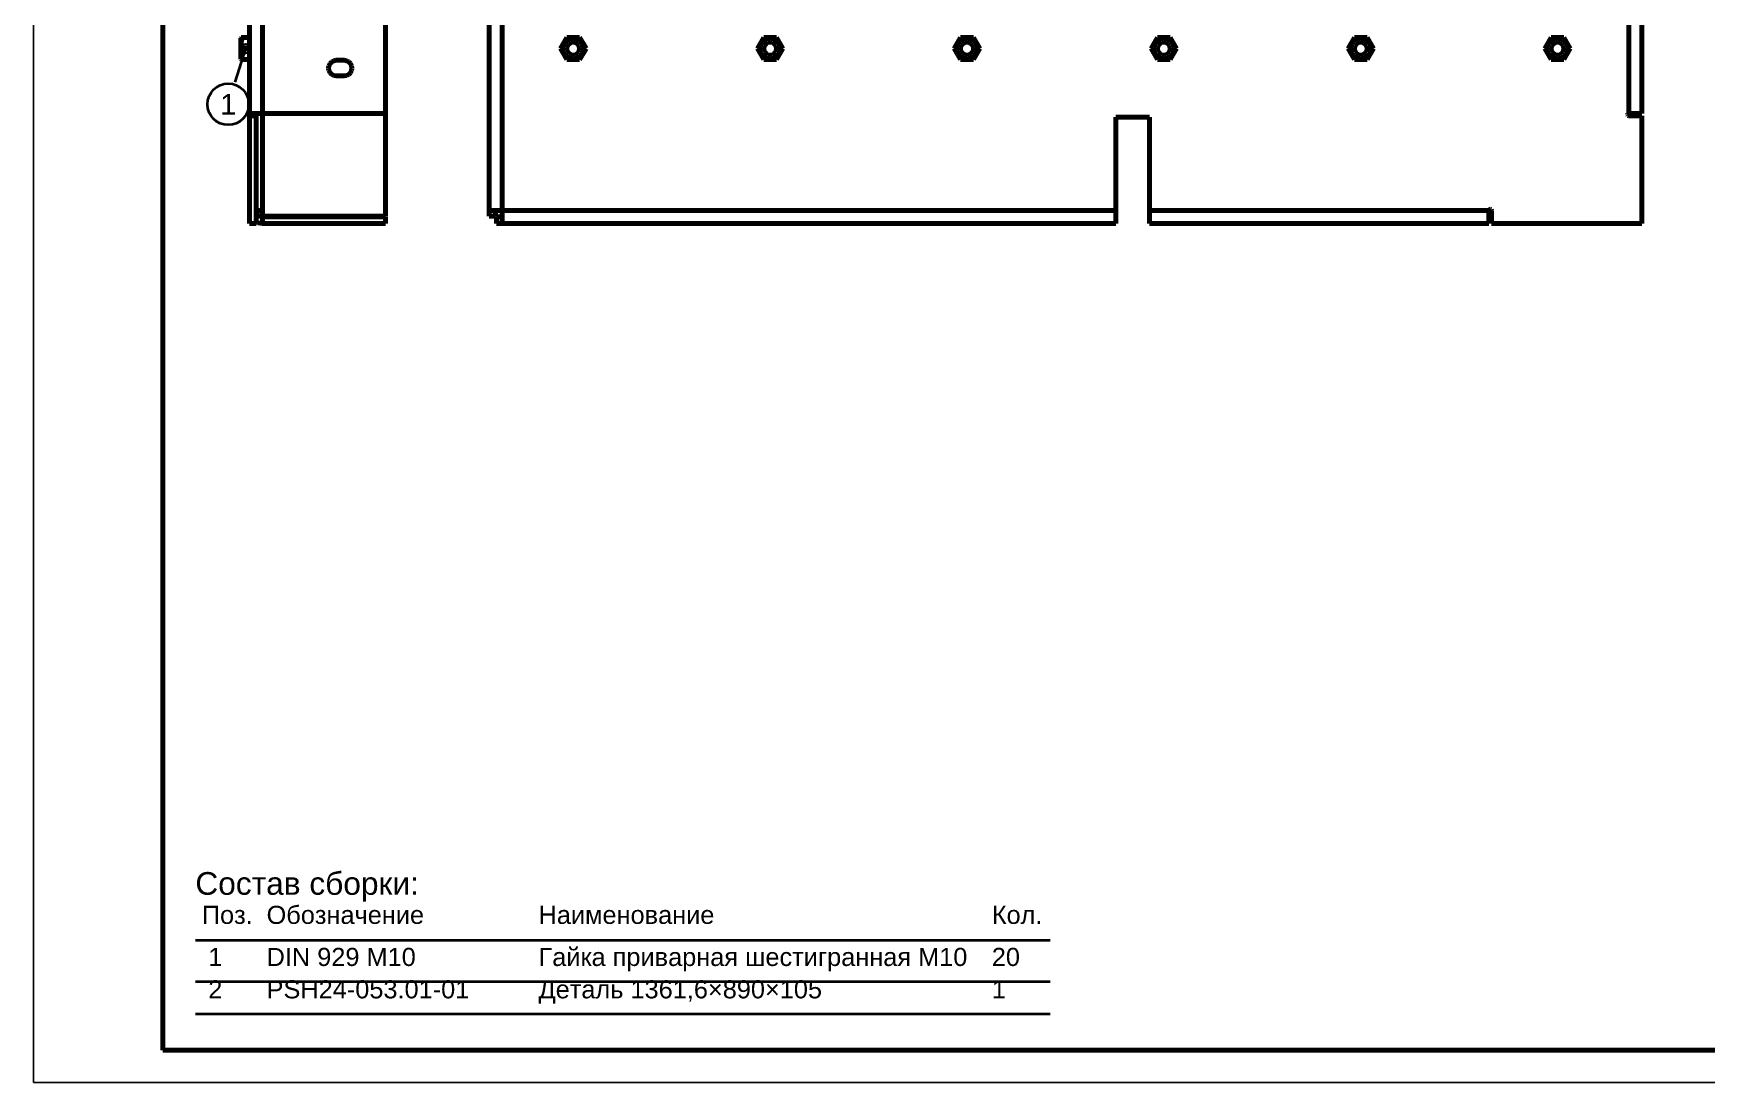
# Model space of a CAD drawing. Header units: millimetres. Extents: x 0 to 599, y 0 to 420.
# Drawn here: x 0 to 258.4, y 0 to 162 of the extents above; entities that cross this region are included whole.
import ezdxf
from ezdxf.enums import TextEntityAlignment as Align

# ---------------------------------------------------------------- set-up
doc = ezdxf.new("R2010")
doc.units = ezdxf.units.MM
doc.styles.add('GOST', font='Arial')

msp = doc.modelspace()

# ---------------------------------------------------------------- linework, layer by layer
at = {"color": 1, "lineweight": 70}
for p, q in [((54.37, 403.97), (54.37, 149.68)), ((33.37, 149.68), (33.37, 402.63)), ((35.37, 402.63), (35.37, 149.68)), ((246.37, 149.68), (246.37, 402.63)), ((248.37, 402.63), (248.37, 149.68)), ((70.37, 134.68), (70.37, 327.36)), ((72.37, 327.36), (72.37, 134.68)), ((32, 161.3), (32.08, 161.38)), ((32, 161.3), (32, 161.29)), ((32, 161.29), (32, 161.26)), ((32, 161.26), (32, 161.21)), ((32, 161.21), (32, 161.14)), ((32, 161.14), (32, 161.05)), ((32, 161.05), (32, 160.95)), ((32, 160.95), (32, 160.82)), ((32, 160.82), (32, 160.69)), ((32, 160.69), (32, 160.54)), ((32, 160.54), (32, 160.38)), ((32, 160.38), (32, 160.21)), ((32, 160.21), (32, 160.04)), ((32.14, 161.38), (32.08, 161.38)), ((32.08, 161.38), (32.14, 161.38)), ((32.14, 161.38), (32.08, 161.38)), ((32.08, 161.38), (32.14, 161.38)), ((32.14, 161.38), (32.08, 161.38)), ((32.08, 161.38), (32.14, 161.38)), ((32.14, 161.38), (32.08, 161.38)), ((32.08, 161.38), (32.14, 161.38)), ((32.14, 161.38), (32.08, 161.38)), ((32.08, 161.38), (32.14, 161.38)), ((32.14, 161.38), (32.08, 161.38)), ((32.08, 161.38), (32.14, 161.38)), ((32.08, 160.53), (32.14, 160.93)), ((32.14, 160.12), (32.08, 160.53)), ((32.22, 161.38), (32.14, 161.38)), ((32.14, 161.38), (32.22, 161.38)), ((32.14, 160.93), (32.34, 161.38)), ((32.22, 161.38), (32.14, 161.38)), ((32.14, 161.38), (32.22, 161.38)), ((32.22, 161.38), (32.14, 161.38)), ((32.14, 161.38), (32.22, 161.38)), ((32.22, 161.38), (32.14, 161.38)), ((32.14, 161.38), (32.22, 161.38)), ((32.22, 161.38), (32.14, 161.38)), ((32.14, 161.38), (32.22, 161.38)), ((32.22, 161.38), (32.14, 161.38)), ((32.14, 161.38), (32.22, 161.38)), ((32.34, 161.38), (32.22, 161.38)), ((32.22, 161.38), (32.34, 161.38)), ((32.34, 161.38), (32.22, 161.38)), ((32.22, 161.38), (32.34, 161.38)), ((32.34, 161.38), (32.22, 161.38)), ((32.22, 161.38), (32.34, 161.38)), ((32.34, 161.38), (32.22, 161.38)), ((32.22, 161.38), (32.34, 161.38)), ((32.34, 161.38), (32.22, 161.38)), ((32.22, 161.38), (32.34, 161.38)), ((32.34, 161.38), (32.22, 161.38)), ((32.22, 161.38), (32.34, 161.38)), ((32.34, 161.38), (33.37, 161.38)), ((82.39, 161.38), (81.41, 159.68)), ((81.76, 159.9), (81.88, 160.32)), ((81.88, 160.32), (82.11, 160.7)), ((82.11, 160.7), (82.43, 161)), ((84.35, 161.38), (82.39, 161.38)), ((82.43, 161), (82.83, 161.21)), ((82.5, 160.18), (82.73, 160.44)), ((82.73, 160.44), (83.03, 160.62)), ((82.83, 161.21), (83.26, 161.3)), ((83.03, 160.62), (83.37, 160.68)), ((83.26, 161.3), (83.7, 161.27)), ((83.37, 160.68), (83.71, 160.62)), ((83.7, 161.27), (84.12, 161.12)), ((83.71, 160.62), (84.01, 160.44)), ((84.01, 160.44), (84.24, 160.18)), ((84.12, 161.12), (84.48, 160.86)), ((85.33, 159.68), (84.35, 161.38)), ((84.48, 160.86), (84.76, 160.52)), ((84.76, 160.52), (84.93, 160.11)), ((112.79, 161.38), (111.81, 159.68)), ((112.16, 159.9), (112.28, 160.32)), ((112.28, 160.32), (112.51, 160.7)), ((112.51, 160.7), (112.83, 161)), ((114.75, 161.38), (112.79, 161.38)), ((112.83, 161), (113.23, 161.21)), ((112.9, 160.18), (113.13, 160.44)), ((113.13, 160.44), (113.43, 160.62)), ((113.23, 161.21), (113.66, 161.3)), ((113.43, 160.62), (113.77, 160.68)), ((113.66, 161.3), (114.1, 161.27)), ((113.77, 160.68), (114.11, 160.62)), ((114.1, 161.27), (114.52, 161.12)), ((114.11, 160.62), (114.41, 160.44)), ((114.41, 160.44), (114.64, 160.18)), ((114.52, 161.12), (114.88, 160.86)), ((115.73, 159.68), (114.75, 161.38)), ((114.88, 160.86), (115.16, 160.52)), ((115.16, 160.52), (115.33, 160.11)), ((143.19, 161.38), (142.21, 159.68)), ((142.56, 159.9), (142.68, 160.32)), ((142.68, 160.32), (142.91, 160.7)), ((142.91, 160.7), (143.23, 161)), ((145.15, 161.38), (143.19, 161.38)), ((143.23, 161), (143.63, 161.21)), ((143.3, 160.18), (143.53, 160.44)), ((143.53, 160.44), (143.83, 160.62)), ((143.63, 161.21), (144.06, 161.3)), ((143.83, 160.62), (144.17, 160.68)), ((144.06, 161.3), (144.5, 161.27)), ((144.17, 160.68), (144.51, 160.62)), ((144.5, 161.27), (144.92, 161.12)), ((144.51, 160.62), (144.81, 160.44)), ((144.81, 160.44), (145.04, 160.18)), ((144.92, 161.12), (145.28, 160.86)), ((146.13, 159.68), (145.15, 161.38)), ((145.28, 160.86), (145.56, 160.52)), ((145.56, 160.52), (145.73, 160.11)), ((173.59, 161.38), (172.61, 159.68)), ((172.96, 159.9), (173.08, 160.32)), ((173.08, 160.32), (173.31, 160.7)), ((173.31, 160.7), (173.63, 161)), ((175.55, 161.38), (173.59, 161.38)), ((173.63, 161), (174.03, 161.21)), ((173.7, 160.18), (173.93, 160.44)), ((173.93, 160.44), (174.23, 160.62)), ((174.03, 161.21), (174.46, 161.3)), ((174.23, 160.62), (174.57, 160.68)), ((174.46, 161.3), (174.9, 161.27)), ((174.57, 160.68), (174.91, 160.62)), ((174.9, 161.27), (175.32, 161.12)), ((174.91, 160.62), (175.21, 160.44)), ((175.21, 160.44), (175.44, 160.18)), ((175.32, 161.12), (175.68, 160.86)), ((176.53, 159.68), (175.55, 161.38)), ((175.68, 160.86), (175.96, 160.52)), ((175.96, 160.52), (176.13, 160.11)), ((203.99, 161.38), (203.01, 159.68)), ((203.36, 159.9), (203.48, 160.32)), ((203.48, 160.32), (203.71, 160.7)), ((203.71, 160.7), (204.03, 161)), ((205.95, 161.38), (203.99, 161.38)), ((204.03, 161), (204.43, 161.21)), ((204.1, 160.18), (204.33, 160.44)), ((204.33, 160.44), (204.63, 160.62)), ((204.43, 161.21), (204.86, 161.3)), ((204.63, 160.62), (204.97, 160.68)), ((204.86, 161.3), (205.3, 161.27)), ((204.97, 160.68), (205.31, 160.62)), ((205.3, 161.27), (205.72, 161.12)), ((205.31, 160.62), (205.61, 160.44)), ((205.61, 160.44), (205.84, 160.18)), ((205.72, 161.12), (206.08, 160.86)), ((206.93, 159.68), (205.95, 161.38)), ((206.08, 160.86), (206.36, 160.52)), ((206.36, 160.52), (206.53, 160.11)), ((234.39, 161.38), (233.41, 159.68)), ((233.76, 159.9), (233.88, 160.32)), ((233.88, 160.32), (234.11, 160.7)), ((234.11, 160.7), (234.43, 161)), ((236.35, 161.38), (234.39, 161.38)), ((234.43, 161), (234.83, 161.21)), ((234.5, 160.18), (234.73, 160.44)), ((234.73, 160.44), (235.03, 160.62)), ((234.83, 161.21), (235.26, 161.3)), ((235.03, 160.62), (235.37, 160.68)), ((235.26, 161.3), (235.7, 161.27)), ((235.37, 160.68), (235.71, 160.62)), ((235.7, 161.27), (236.12, 161.12)), ((235.71, 160.62), (236.01, 160.44)), ((236.01, 160.44), (236.24, 160.18)), ((236.12, 161.12), (236.48, 160.86)), ((237.33, 159.68), (236.35, 161.38)), ((236.48, 160.86), (236.76, 160.52)), ((236.76, 160.52), (236.93, 160.11)), ((32, 160.04), (32, 159.86)), ((32, 159.86), (32, 159.68)), ((32, 159.68), (32, 159.49)), ((32, 159.49), (32, 159.32)), ((32, 159.32), (32, 159.14)), ((32, 159.14), (32, 158.97)), ((32, 158.97), (32, 158.81)), ((32, 158.81), (32, 158.66)), ((32, 158.66), (32, 158.53)), ((32, 158.53), (32, 158.41)), ((32, 158.41), (32, 158.3)), ((32, 158.3), (32, 158.21)), ((32, 158.21), (32, 158.14)), ((32, 158.14), (32, 158.09)), ((32, 158.09), (32, 158.06)), ((32, 158.06), (32, 158.05)), ((32, 158.05), (32.08, 157.98)), ((32.08, 158.83), (32.14, 159.23)), ((32.14, 158.42), (32.08, 158.83)), ((32.14, 157.98), (32.08, 157.98)), ((32.08, 157.98), (32.14, 157.98)), ((32.14, 157.98), (32.08, 157.98)), ((32.08, 157.98), (32.14, 157.98)), ((32.14, 157.98), (32.08, 157.98)), ((32.08, 157.98), (32.14, 157.98)), ((32.14, 157.98), (32.08, 157.98)), ((32.08, 157.98), (32.14, 157.98)), ((32.14, 157.98), (32.08, 157.98)), ((32.08, 157.98), (32.14, 157.98)), ((32.14, 157.98), (32.08, 157.98)), ((32.08, 157.98), (32.14, 157.98)), ((32.34, 159.68), (32.14, 160.12)), ((32.14, 159.23), (32.34, 159.68)), ((32.34, 157.98), (32.14, 158.42)), ((32.22, 157.98), (32.14, 157.98)), ((32.14, 157.98), (32.22, 157.98)), ((32.22, 157.98), (32.14, 157.98)), ((32.14, 157.98), (32.22, 157.98)), ((32.22, 157.98), (32.14, 157.98)), ((32.14, 157.98), (32.22, 157.98)), ((32.22, 157.98), (32.14, 157.98)), ((32.14, 157.98), (32.22, 157.98)), ((32.22, 157.98), (32.14, 157.98)), ((32.14, 157.98), (32.22, 157.98)), ((32.22, 157.98), (32.14, 157.98)), ((32.14, 157.98), (32.22, 157.98)), ((32.34, 157.98), (32.22, 157.98)), ((32.22, 157.98), (32.34, 157.98)), ((32.34, 157.98), (32.22, 157.98)), ((32.22, 157.98), (32.34, 157.98)), ((32.34, 157.98), (32.22, 157.98)), ((32.22, 157.98), (32.34, 157.98)), ((32.34, 157.98), (32.22, 157.98)), ((32.22, 157.98), (32.34, 157.98)), ((32.34, 157.98), (32.22, 157.98)), ((32.22, 157.98), (32.34, 157.98)), ((32.34, 157.98), (32.22, 157.98)), ((32.22, 157.98), (32.34, 157.98)), ((32.34, 159.68), (33.37, 159.68)), ((32.34, 157.98), (33.37, 157.98)), ((45.8, 157.38), (46.06, 157.65)), ((46.06, 157.65), (46.4, 157.82)), ((46.4, 157.82), (46.77, 157.88)), ((46.77, 157.88), (47.97, 157.88)), ((47.97, 157.88), (48.34, 157.82)), ((48.34, 157.82), (48.68, 157.65)), ((48.68, 157.65), (48.94, 157.38)), ((81.41, 159.68), (82.39, 157.98)), ((81.76, 159.46), (81.76, 159.9)), ((81.88, 159.03), (81.76, 159.46)), ((82.11, 158.65), (81.88, 159.03)), ((82.43, 158.35), (82.11, 158.65)), ((82.39, 159.85), (82.5, 160.18)), ((82.39, 159.5), (82.39, 159.85)), ((82.5, 159.18), (82.39, 159.5)), ((82.39, 157.98), (84.35, 157.98)), ((82.83, 158.15), (82.43, 158.35)), ((82.73, 158.91), (82.5, 159.18)), ((83.03, 158.74), (82.73, 158.91)), ((83.26, 158.06), (82.83, 158.15)), ((83.37, 158.68), (83.03, 158.74)), ((83.7, 158.09), (83.26, 158.06)), ((83.71, 158.74), (83.37, 158.68)), ((84.12, 158.24), (83.7, 158.09)), ((84.01, 158.91), (83.71, 158.74)), ((84.24, 159.18), (84.01, 158.91)), ((84.48, 158.49), (84.12, 158.24)), ((84.24, 160.18), (84.35, 159.85)), ((84.35, 159.5), (84.24, 159.18)), ((84.35, 159.85), (84.35, 159.5)), ((84.35, 157.98), (85.33, 159.68)), ((84.76, 158.83), (84.48, 158.49)), ((84.93, 159.24), (84.76, 158.83)), ((84.93, 160.11), (84.99, 159.68)), ((84.99, 159.68), (84.93, 159.24)), ((111.81, 159.68), (112.79, 157.98)), ((112.16, 159.46), (112.16, 159.9)), ((112.28, 159.03), (112.16, 159.46)), ((112.51, 158.65), (112.28, 159.03)), ((112.83, 158.35), (112.51, 158.65)), ((112.79, 159.85), (112.9, 160.18)), ((112.79, 159.5), (112.79, 159.85)), ((112.9, 159.18), (112.79, 159.5)), ((112.79, 157.98), (114.75, 157.98)), ((113.23, 158.15), (112.83, 158.35)), ((113.13, 158.91), (112.9, 159.18)), ((113.43, 158.74), (113.13, 158.91)), ((113.66, 158.06), (113.23, 158.15)), ((113.77, 158.68), (113.43, 158.74)), ((114.1, 158.09), (113.66, 158.06)), ((114.11, 158.74), (113.77, 158.68)), ((114.52, 158.24), (114.1, 158.09)), ((114.41, 158.91), (114.11, 158.74)), ((114.64, 159.18), (114.41, 158.91)), ((114.88, 158.49), (114.52, 158.24)), ((114.64, 160.18), (114.75, 159.85)), ((114.75, 159.5), (114.64, 159.18)), ((114.75, 159.85), (114.75, 159.5)), ((114.75, 157.98), (115.73, 159.68)), ((115.16, 158.83), (114.88, 158.49)), ((115.33, 159.24), (115.16, 158.83)), ((115.33, 160.11), (115.39, 159.68)), ((115.39, 159.68), (115.33, 159.24)), ((142.21, 159.68), (143.19, 157.98)), ((142.56, 159.46), (142.56, 159.9)), ((142.68, 159.03), (142.56, 159.46)), ((142.91, 158.65), (142.68, 159.03)), ((143.23, 158.35), (142.91, 158.65)), ((143.19, 159.85), (143.3, 160.18)), ((143.19, 159.5), (143.19, 159.85)), ((143.3, 159.18), (143.19, 159.5)), ((143.19, 157.98), (145.15, 157.98)), ((143.63, 158.15), (143.23, 158.35)), ((143.53, 158.91), (143.3, 159.18)), ((143.83, 158.74), (143.53, 158.91)), ((144.06, 158.06), (143.63, 158.15)), ((144.17, 158.68), (143.83, 158.74)), ((144.5, 158.09), (144.06, 158.06)), ((144.51, 158.74), (144.17, 158.68)), ((144.92, 158.24), (144.5, 158.09)), ((144.81, 158.91), (144.51, 158.74)), ((145.04, 159.18), (144.81, 158.91)), ((145.28, 158.49), (144.92, 158.24)), ((145.04, 160.18), (145.15, 159.85)), ((145.15, 159.5), (145.04, 159.18)), ((145.15, 159.85), (145.15, 159.5)), ((145.15, 157.98), (146.13, 159.68)), ((145.56, 158.83), (145.28, 158.49)), ((145.73, 159.24), (145.56, 158.83)), ((145.73, 160.11), (145.79, 159.68)), ((145.79, 159.68), (145.73, 159.24)), ((172.61, 159.68), (173.59, 157.98)), ((172.96, 159.46), (172.96, 159.9)), ((173.08, 159.03), (172.96, 159.46)), ((173.31, 158.65), (173.08, 159.03)), ((173.63, 158.35), (173.31, 158.65)), ((173.59, 159.85), (173.7, 160.18)), ((173.59, 159.5), (173.59, 159.85)), ((173.7, 159.18), (173.59, 159.5)), ((173.59, 157.98), (175.55, 157.98)), ((174.03, 158.15), (173.63, 158.35)), ((173.93, 158.91), (173.7, 159.18)), ((174.23, 158.74), (173.93, 158.91)), ((174.46, 158.06), (174.03, 158.15)), ((174.57, 158.68), (174.23, 158.74)), ((174.9, 158.09), (174.46, 158.06)), ((174.91, 158.74), (174.57, 158.68)), ((175.32, 158.24), (174.9, 158.09)), ((175.21, 158.91), (174.91, 158.74)), ((175.44, 159.18), (175.21, 158.91)), ((175.68, 158.49), (175.32, 158.24)), ((175.44, 160.18), (175.55, 159.85)), ((175.55, 159.5), (175.44, 159.18)), ((175.55, 159.85), (175.55, 159.5)), ((175.55, 157.98), (176.53, 159.68)), ((175.96, 158.83), (175.68, 158.49)), ((176.13, 159.24), (175.96, 158.83)), ((176.13, 160.11), (176.19, 159.68)), ((176.19, 159.68), (176.13, 159.24)), ((203.01, 159.68), (203.99, 157.98)), ((203.36, 159.46), (203.36, 159.9)), ((203.48, 159.03), (203.36, 159.46)), ((203.71, 158.65), (203.48, 159.03)), ((204.03, 158.35), (203.71, 158.65)), ((203.99, 159.85), (204.1, 160.18)), ((203.99, 159.5), (203.99, 159.85)), ((204.1, 159.18), (203.99, 159.5)), ((203.99, 157.98), (205.95, 157.98)), ((204.43, 158.15), (204.03, 158.35)), ((204.33, 158.91), (204.1, 159.18)), ((204.63, 158.74), (204.33, 158.91)), ((204.86, 158.06), (204.43, 158.15)), ((204.97, 158.68), (204.63, 158.74)), ((205.3, 158.09), (204.86, 158.06)), ((205.31, 158.74), (204.97, 158.68)), ((205.72, 158.24), (205.3, 158.09)), ((205.61, 158.91), (205.31, 158.74)), ((205.84, 159.18), (205.61, 158.91)), ((206.08, 158.49), (205.72, 158.24)), ((205.84, 160.18), (205.95, 159.85)), ((205.95, 159.5), (205.84, 159.18)), ((205.95, 159.85), (205.95, 159.5)), ((205.95, 157.98), (206.93, 159.68)), ((206.36, 158.83), (206.08, 158.49)), ((206.53, 159.24), (206.36, 158.83)), ((206.53, 160.11), (206.59, 159.68)), ((206.59, 159.68), (206.53, 159.24)), ((233.41, 159.68), (234.39, 157.98)), ((233.76, 159.46), (233.76, 159.9)), ((233.88, 159.03), (233.76, 159.46)), ((234.11, 158.65), (233.88, 159.03)), ((234.43, 158.35), (234.11, 158.65)), ((234.39, 159.85), (234.5, 160.18)), ((234.39, 159.5), (234.39, 159.85)), ((234.5, 159.18), (234.39, 159.5)), ((234.39, 157.98), (236.35, 157.98)), ((234.83, 158.15), (234.43, 158.35)), ((234.73, 158.91), (234.5, 159.18)), ((235.03, 158.74), (234.73, 158.91)), ((235.26, 158.06), (234.83, 158.15)), ((235.37, 158.68), (235.03, 158.74)), ((235.7, 158.09), (235.26, 158.06)), ((235.71, 158.74), (235.37, 158.68)), ((236.12, 158.24), (235.7, 158.09)), ((236.01, 158.91), (235.71, 158.74)), ((236.24, 159.18), (236.01, 158.91)), ((236.48, 158.49), (236.12, 158.24)), ((236.24, 160.18), (236.35, 159.85)), ((236.35, 159.5), (236.24, 159.18)), ((236.35, 159.85), (236.35, 159.5)), ((236.35, 157.98), (237.33, 159.68)), ((236.76, 158.83), (236.48, 158.49)), ((236.93, 159.24), (236.76, 158.83)), ((236.93, 160.11), (236.99, 159.68)), ((236.99, 159.68), (236.93, 159.24)), ((248.37, 157.88), (248.37, 157.85)), ((248.37, 157.85), (248.37, 157.88)), ((248.37, 157.85), (248.37, 157.76)), ((248.37, 157.76), (248.37, 157.85)), ((248.37, 157.76), (248.37, 157.61)), ((248.37, 157.61), (248.37, 157.76)), ((248.37, 157.61), (248.37, 157.42)), ((248.37, 157.42), (248.37, 157.61)), ((45.57, 156.68), (45.63, 157.05)), ((45.63, 156.31), (45.57, 156.68)), ((45.63, 157.05), (45.8, 157.38)), ((45.8, 155.97), (45.63, 156.31)), ((46.06, 155.71), (45.8, 155.97)), ((46.4, 155.54), (46.06, 155.71)), ((46.77, 155.48), (46.4, 155.54)), ((47.97, 155.48), (46.77, 155.48)), ((48.34, 155.54), (47.97, 155.48)), ((48.68, 155.71), (48.34, 155.54)), ((48.94, 155.97), (48.68, 155.71)), ((48.94, 157.38), (49.11, 157.05)), ((49.11, 156.31), (48.94, 155.97)), ((49.11, 157.05), (49.17, 156.68)), ((49.17, 156.68), (49.11, 156.31)), ((248.37, 157.42), (248.37, 157.2)), ((248.37, 157.2), (248.37, 157.42)), ((248.37, 157.2), (248.37, 156.94)), ((248.37, 156.94), (248.37, 157.2)), ((248.37, 156.94), (248.37, 156.68)), ((248.37, 156.68), (248.37, 156.94)), ((248.37, 156.68), (248.37, 156.41)), ((248.37, 156.41), (248.37, 156.68)), ((248.37, 156.41), (248.37, 156.16)), ((248.37, 156.16), (248.37, 156.41)), ((248.37, 156.16), (248.37, 155.93)), ((248.37, 155.93), (248.37, 156.16)), ((248.37, 155.93), (248.37, 155.74)), ((248.37, 155.74), (248.37, 155.93)), ((248.37, 155.74), (248.37, 155.6)), ((248.37, 155.6), (248.37, 155.74)), ((248.37, 155.6), (248.37, 155.51)), ((248.37, 155.51), (248.37, 155.6)), ((248.37, 155.51), (248.37, 155.48)), ((248.37, 155.48), (248.37, 155.51)), ((33.38, 149.68), (33.37, 149.68)), ((33.37, 149.67), (33.37, 149.68)), ((33.37, 149.66), (33.37, 149.67)), ((33.37, 149.63), (33.37, 149.66)), ((33.37, 149.6), (33.37, 149.63)), ((33.37, 149.56), (33.37, 149.6)), ((33.37, 149.52), (33.37, 149.56)), ((33.37, 149.48), (33.37, 149.52)), ((33.37, 149.43), (33.37, 149.48)), ((33.37, 149.39), (33.37, 149.43)), ((33.37, 149.35), (33.37, 149.39)), ((33.37, 149.32), (33.37, 149.35)), ((33.37, 149.3), (33.37, 149.32)), ((33.37, 149.28), (33.37, 149.3)), ((34.37, 149.28), (33.37, 149.28)), ((33.37, 149.28), (33.37, 149.28)), ((33.37, 149.28), (33.37, 132.68)), ((33.42, 149.68), (33.38, 149.68)), ((33.48, 149.68), (33.42, 149.68)), ((33.57, 149.68), (33.48, 149.68)), ((33.68, 149.68), (33.57, 149.68)), ((33.81, 149.68), (33.68, 149.68)), ((33.96, 149.68), (33.81, 149.68)), ((34.12, 149.68), (33.96, 149.68)), ((34.31, 149.68), (34.12, 149.68)), ((34.5, 149.68), (34.31, 149.68)), ((34.37, 149.68), (34.37, 149.67)), ((34.37, 149.67), (34.37, 149.66)), ((34.37, 149.66), (34.37, 149.63)), ((34.37, 149.63), (34.37, 149.6)), ((34.37, 149.6), (34.37, 149.56)), ((34.37, 149.56), (34.37, 149.52)), ((34.37, 149.52), (34.37, 149.48)), ((34.37, 149.48), (34.37, 149.43)), ((34.37, 149.43), (34.37, 149.39)), ((34.37, 149.39), (34.37, 149.35)), ((34.37, 149.35), (34.37, 149.32)), ((34.37, 149.32), (34.37, 149.3)), ((34.37, 149.3), (34.37, 149.28)), ((34.37, 149.28), (34.37, 132.68)), ((34.37, 149.28), (34.37, 149.28)), ((34.71, 149.68), (34.5, 149.68)), ((34.92, 149.68), (34.71, 149.68)), ((35.15, 149.68), (34.92, 149.68)), ((35.37, 149.68), (35.15, 149.68)), ((54.37, 149.68), (35.37, 149.68)), ((35.37, 149.68), (35.37, 134.68)), ((54.37, 133.82), (54.37, 149.68)), ((167.17, 149.08), (172.37, 149.08)), ((167.17, 134.68), (167.17, 149.08)), ((172.37, 149.08), (172.37, 134.68)), ((246.17, 149.48), (246.23, 149.62)), ((246.23, 149.34), (246.17, 149.48)), ((246.23, 149.62), (246.37, 149.68)), ((246.37, 149.28), (246.23, 149.34)), ((246.59, 149.68), (246.37, 149.68)), ((248.37, 149.28), (246.37, 149.28)), ((246.82, 149.68), (246.59, 149.68)), ((247.03, 149.68), (246.82, 149.68)), ((247.24, 149.68), (247.03, 149.68)), ((247.43, 149.68), (247.24, 149.68)), ((247.62, 149.68), (247.43, 149.68)), ((247.78, 149.68), (247.62, 149.68)), ((247.93, 149.68), (247.78, 149.68)), ((248.06, 149.68), (247.93, 149.68)), ((248.17, 149.68), (248.06, 149.68)), ((248.26, 149.68), (248.17, 149.68)), ((248.32, 149.68), (248.26, 149.68)), ((248.36, 149.68), (248.32, 149.68)), ((248.37, 149.68), (248.36, 149.68)), ((248.37, 149.28), (248.37, 132.68)), ((34.37, 134.68), (34.38, 134.68)), ((34.42, 134.37), (34.37, 134.68)), ((34.38, 134.68), (34.4, 134.68)), ((34.4, 134.68), (34.43, 134.68)), ((34.56, 134.09), (34.42, 134.37)), ((34.43, 134.68), (34.47, 134.68)), ((34.47, 134.68), (34.52, 134.68)), ((34.52, 134.68), (34.59, 134.68)), ((34.59, 134.68), (34.66, 134.68)), ((34.66, 134.68), (34.75, 134.68)), ((34.75, 134.68), (34.84, 134.68)), ((34.84, 134.68), (34.94, 134.68)), ((34.94, 134.68), (35.04, 134.68)), ((35.04, 134.68), (35.15, 134.68)), ((35.15, 134.68), (35.26, 134.68)), ((35.26, 134.68), (35.37, 134.68)), ((35.37, 134.68), (35.37, 133.82)), ((70.38, 134.68), (70.37, 134.68)), ((70.37, 134.68), (70.37, 133.82)), ((70.42, 134.68), (70.38, 134.68)), ((70.48, 134.68), (70.42, 134.68)), ((70.57, 134.68), (70.48, 134.68)), ((70.68, 134.68), (70.57, 134.68)), ((70.81, 134.68), (70.68, 134.68)), ((70.96, 134.68), (70.81, 134.68)), ((71.12, 134.68), (70.96, 134.68)), ((71.31, 134.68), (71.12, 134.68)), ((71.5, 134.68), (71.31, 134.68)), ((71.37, 134.68), (71.37, 133.82)), ((71.71, 134.68), (71.5, 134.68)), ((71.92, 134.68), (71.71, 134.68)), ((72.15, 134.68), (71.92, 134.68)), ((72.37, 134.68), (72.15, 134.68)), ((72.37, 134.45), (72.37, 134.68)), ((72.37, 134.68), (167.17, 134.68)), ((72.37, 134.23), (72.37, 134.45)), ((167.17, 134.45), (167.17, 134.68)), ((167.17, 134.23), (167.17, 134.45)), ((172.37, 134.68), (172.37, 134.45)), ((172.37, 134.68), (224.77, 134.68)), ((172.37, 134.45), (172.37, 134.23)), ((224.77, 134.68), (224.83, 134.82)), ((224.77, 134.68), (224.77, 134.45)), ((224.77, 134.45), (224.77, 134.23)), ((224.83, 134.82), (224.97, 134.88)), ((224.97, 134.88), (225.11, 134.82)), ((225.11, 134.82), (225.17, 134.68)), ((225.17, 134.68), (225.17, 132.68)), ((34.37, 132.68), (33.37, 132.68)), ((34.37, 132.94), (34.69, 132.8)), ((34.78, 133.87), (34.56, 134.09)), ((34.69, 132.8), (35.02, 132.71)), ((35.06, 133.73), (34.78, 133.87)), ((35.02, 132.71), (35.37, 132.68)), ((35.37, 133.68), (35.06, 133.73)), ((35.37, 133.82), (54.37, 133.82)), ((35.37, 133.68), (35.37, 132.68)), ((54.37, 133.68), (35.37, 133.68)), ((35.37, 132.68), (54.37, 132.68)), ((54.37, 132.68), (54.37, 133.68)), ((71.37, 133.82), (70.37, 133.82)), ((72.37, 133.68), (71.51, 133.68)), ((71.51, 133.68), (71.51, 132.68)), ((71.51, 132.68), (72.37, 132.68)), ((72.37, 134.02), (72.37, 134.23)), ((72.37, 133.81), (72.37, 134.02)), ((72.37, 133.61), (72.37, 133.81)), ((72.37, 133.43), (72.37, 133.61)), ((72.37, 133.26), (72.37, 133.43)), ((72.37, 133.11), (72.37, 133.26)), ((72.37, 132.98), (72.37, 133.11)), ((72.37, 132.87), (72.37, 132.98)), ((72.37, 132.79), (72.37, 132.87)), ((72.37, 132.73), (72.37, 132.79)), ((72.37, 132.69), (72.37, 132.73)), ((72.37, 132.68), (72.37, 132.69)), ((167.17, 132.68), (72.37, 132.68)), ((79.2, 132.68), (79.17, 132.68)), ((79.17, 132.68), (79.2, 132.68)), ((79.29, 132.68), (79.2, 132.68)), ((79.2, 132.68), (79.29, 132.68)), ((79.43, 132.68), (79.29, 132.68)), ((79.29, 132.68), (79.43, 132.68)), ((79.62, 132.68), (79.43, 132.68)), ((79.43, 132.68), (79.62, 132.68)), ((79.85, 132.68), (79.62, 132.68)), ((79.62, 132.68), (79.85, 132.68)), ((80.1, 132.68), (79.85, 132.68)), ((79.85, 132.68), (80.1, 132.68)), ((80.37, 132.68), (80.1, 132.68)), ((80.1, 132.68), (80.37, 132.68)), ((80.64, 132.68), (80.37, 132.68)), ((80.37, 132.68), (80.64, 132.68)), ((80.89, 132.68), (80.64, 132.68)), ((80.64, 132.68), (80.89, 132.68)), ((81.12, 132.68), (80.89, 132.68)), ((80.89, 132.68), (81.12, 132.68)), ((81.31, 132.68), (81.12, 132.68)), ((81.12, 132.68), (81.31, 132.68)), ((81.45, 132.68), (81.31, 132.68)), ((81.31, 132.68), (81.45, 132.68)), ((81.54, 132.68), (81.45, 132.68)), ((81.45, 132.68), (81.54, 132.68)), ((81.57, 132.68), (81.54, 132.68)), ((81.54, 132.68), (81.57, 132.68)), ((103.2, 132.68), (103.17, 132.68)), ((103.17, 132.68), (103.2, 132.68)), ((103.29, 132.68), (103.2, 132.68)), ((103.2, 132.68), (103.29, 132.68)), ((103.43, 132.68), (103.29, 132.68)), ((103.29, 132.68), (103.43, 132.68)), ((103.62, 132.68), (103.43, 132.68)), ((103.43, 132.68), (103.62, 132.68)), ((103.85, 132.68), (103.62, 132.68)), ((103.62, 132.68), (103.85, 132.68)), ((104.1, 132.68), (103.85, 132.68)), ((103.85, 132.68), (104.1, 132.68)), ((104.37, 132.68), (104.1, 132.68)), ((104.1, 132.68), (104.37, 132.68)), ((104.64, 132.68), (104.37, 132.68)), ((104.37, 132.68), (104.64, 132.68)), ((104.89, 132.68), (104.64, 132.68)), ((104.64, 132.68), (104.89, 132.68)), ((105.12, 132.68), (104.89, 132.68)), ((104.89, 132.68), (105.12, 132.68)), ((105.31, 132.68), (105.12, 132.68)), ((105.12, 132.68), (105.31, 132.68)), ((105.45, 132.68), (105.31, 132.68)), ((105.31, 132.68), (105.45, 132.68)), ((105.54, 132.68), (105.45, 132.68)), ((105.45, 132.68), (105.54, 132.68)), ((105.57, 132.68), (105.54, 132.68)), ((105.54, 132.68), (105.57, 132.68)), ((127.2, 132.68), (127.17, 132.68)), ((127.17, 132.68), (127.2, 132.68)), ((127.29, 132.68), (127.2, 132.68)), ((127.2, 132.68), (127.29, 132.68)), ((127.43, 132.68), (127.29, 132.68)), ((127.29, 132.68), (127.43, 132.68)), ((127.62, 132.68), (127.43, 132.68)), ((127.43, 132.68), (127.62, 132.68)), ((127.85, 132.68), (127.62, 132.68)), ((127.62, 132.68), (127.85, 132.68)), ((128.1, 132.68), (127.85, 132.68)), ((127.85, 132.68), (128.1, 132.68)), ((128.37, 132.68), (128.1, 132.68)), ((128.1, 132.68), (128.37, 132.68)), ((128.64, 132.68), (128.37, 132.68)), ((128.37, 132.68), (128.64, 132.68)), ((128.89, 132.68), (128.64, 132.68)), ((128.64, 132.68), (128.89, 132.68)), ((129.12, 132.68), (128.89, 132.68)), ((128.89, 132.68), (129.12, 132.68)), ((129.31, 132.68), (129.12, 132.68)), ((129.12, 132.68), (129.31, 132.68)), ((129.45, 132.68), (129.31, 132.68)), ((129.31, 132.68), (129.45, 132.68)), ((129.54, 132.68), (129.45, 132.68)), ((129.45, 132.68), (129.54, 132.68)), ((129.57, 132.68), (129.54, 132.68)), ((129.54, 132.68), (129.57, 132.68)), ((151.2, 132.68), (151.17, 132.68)), ((151.17, 132.68), (151.2, 132.68)), ((151.29, 132.68), (151.2, 132.68)), ((151.2, 132.68), (151.29, 132.68)), ((151.43, 132.68), (151.29, 132.68)), ((151.29, 132.68), (151.43, 132.68)), ((151.62, 132.68), (151.43, 132.68)), ((151.43, 132.68), (151.62, 132.68)), ((151.85, 132.68), (151.62, 132.68)), ((151.62, 132.68), (151.85, 132.68)), ((152.1, 132.68), (151.85, 132.68)), ((151.85, 132.68), (152.1, 132.68)), ((152.37, 132.68), (152.1, 132.68)), ((152.1, 132.68), (152.37, 132.68)), ((152.64, 132.68), (152.37, 132.68)), ((152.37, 132.68), (152.64, 132.68)), ((152.89, 132.68), (152.64, 132.68)), ((152.64, 132.68), (152.89, 132.68)), ((153.12, 132.68), (152.89, 132.68)), ((152.89, 132.68), (153.12, 132.68)), ((153.31, 132.68), (153.12, 132.68)), ((153.12, 132.68), (153.31, 132.68)), ((153.45, 132.68), (153.31, 132.68)), ((153.31, 132.68), (153.45, 132.68)), ((153.54, 132.68), (153.45, 132.68)), ((153.45, 132.68), (153.54, 132.68)), ((153.57, 132.68), (153.54, 132.68)), ((153.54, 132.68), (153.57, 132.68)), ((167.17, 134.02), (167.17, 134.23)), ((167.17, 133.81), (167.17, 134.02)), ((167.17, 133.61), (167.17, 133.81)), ((167.17, 133.43), (167.17, 133.61)), ((167.17, 133.26), (167.17, 133.43)), ((167.17, 133.11), (167.17, 133.26)), ((167.17, 132.98), (167.17, 133.11)), ((167.17, 132.87), (167.17, 132.98)), ((167.17, 132.79), (167.17, 132.87)), ((167.17, 132.73), (167.17, 132.79)), ((167.17, 132.69), (167.17, 132.73)), ((167.17, 132.68), (167.17, 132.69)), ((172.37, 134.23), (172.37, 134.02)), ((172.37, 134.02), (172.37, 133.81)), ((172.37, 133.81), (172.37, 133.61)), ((172.37, 133.61), (172.37, 133.43)), ((172.37, 133.43), (172.37, 133.26)), ((172.37, 133.26), (172.37, 133.11)), ((172.37, 133.11), (172.37, 132.98)), ((172.37, 132.98), (172.37, 132.87)), ((172.37, 132.87), (172.37, 132.79)), ((172.37, 132.79), (172.37, 132.73)), ((172.37, 132.73), (172.37, 132.69)), ((172.37, 132.69), (172.37, 132.68)), ((224.77, 132.68), (172.37, 132.68)), ((175.2, 132.68), (175.17, 132.68)), ((175.17, 132.68), (175.2, 132.68)), ((175.29, 132.68), (175.2, 132.68)), ((175.2, 132.68), (175.29, 132.68)), ((175.43, 132.68), (175.29, 132.68)), ((175.29, 132.68), (175.43, 132.68)), ((175.62, 132.68), (175.43, 132.68)), ((175.43, 132.68), (175.62, 132.68)), ((175.85, 132.68), (175.62, 132.68)), ((175.62, 132.68), (175.85, 132.68)), ((176.1, 132.68), (175.85, 132.68)), ((175.85, 132.68), (176.1, 132.68)), ((176.37, 132.68), (176.1, 132.68)), ((176.1, 132.68), (176.37, 132.68)), ((176.64, 132.68), (176.37, 132.68)), ((176.37, 132.68), (176.64, 132.68)), ((176.89, 132.68), (176.64, 132.68)), ((176.64, 132.68), (176.89, 132.68)), ((177.12, 132.68), (176.89, 132.68)), ((176.89, 132.68), (177.12, 132.68)), ((177.31, 132.68), (177.12, 132.68)), ((177.12, 132.68), (177.31, 132.68)), ((177.45, 132.68), (177.31, 132.68)), ((177.31, 132.68), (177.45, 132.68)), ((177.54, 132.68), (177.45, 132.68)), ((177.45, 132.68), (177.54, 132.68)), ((177.57, 132.68), (177.54, 132.68)), ((177.54, 132.68), (177.57, 132.68)), ((199.2, 132.68), (199.17, 132.68)), ((199.17, 132.68), (199.2, 132.68)), ((199.29, 132.68), (199.2, 132.68)), ((199.2, 132.68), (199.29, 132.68)), ((199.43, 132.68), (199.29, 132.68)), ((199.29, 132.68), (199.43, 132.68)), ((199.62, 132.68), (199.43, 132.68)), ((199.43, 132.68), (199.62, 132.68)), ((199.85, 132.68), (199.62, 132.68)), ((199.62, 132.68), (199.85, 132.68)), ((200.1, 132.68), (199.85, 132.68)), ((199.85, 132.68), (200.1, 132.68)), ((200.37, 132.68), (200.1, 132.68)), ((200.1, 132.68), (200.37, 132.68)), ((200.64, 132.68), (200.37, 132.68)), ((200.37, 132.68), (200.64, 132.68)), ((200.89, 132.68), (200.64, 132.68)), ((200.64, 132.68), (200.89, 132.68)), ((201.12, 132.68), (200.89, 132.68)), ((200.89, 132.68), (201.12, 132.68)), ((201.31, 132.68), (201.12, 132.68)), ((201.12, 132.68), (201.31, 132.68)), ((201.45, 132.68), (201.31, 132.68)), ((201.31, 132.68), (201.45, 132.68)), ((201.54, 132.68), (201.45, 132.68)), ((201.45, 132.68), (201.54, 132.68)), ((201.57, 132.68), (201.54, 132.68)), ((201.54, 132.68), (201.57, 132.68)), ((224.77, 134.23), (224.77, 134.02)), ((224.77, 134.02), (224.77, 133.81)), ((224.77, 133.81), (224.77, 133.61)), ((224.77, 133.61), (224.77, 133.43)), ((224.77, 133.43), (224.77, 133.26)), ((224.77, 133.26), (224.77, 133.11)), ((224.77, 133.11), (224.77, 132.98)), ((224.77, 132.98), (224.77, 132.87)), ((224.77, 132.87), (224.77, 132.79)), ((224.77, 132.79), (224.77, 132.73)), ((224.77, 132.73), (224.77, 132.69)), ((224.77, 132.69), (224.77, 132.68)), ((248.37, 132.68), (225.17, 132.68))]:
    msp.add_line(p, q, dxfattribs=at)
at = {"color": 7, "lineweight": 35}
msp.add_line((31.16, 154.52), (32.78, 159.68), dxfattribs=at)
at = {"color": 8, "lineweight": 35}
for p, q in [((25, 22), (157, 22)), ((25, 15.6), (157, 15.6)), ((25, 10.6), (157, 10.6))]:
    msp.add_line(p, q, dxfattribs=at)
at = {"color": 7, "lineweight": 25}
msp.add_lwpolyline([(0, 0), (594, 0), (594, 420), (0, 420)], close=True, dxfattribs=at)
at = {"color": 7, "lineweight": 70}
msp.add_lwpolyline([(20, 5), (589, 5), (589, 415), (20, 415)], close=True, dxfattribs=at)
at = {"color": 7, "lineweight": 35}
for centre, radius in [((32.78, 159.68), 0.7), ((30.08, 151.09), 3.2)]:
    msp.add_circle(centre, radius, dxfattribs=at)

# ---------------------------------------------------------------- texts
at = {"color": 7, "style": 'GOST'}
msp.add_text('1', height=3.2, dxfattribs=at).set_placement((30.08, 151.09), align=Align.MIDDLE)
at = {"color": 3, "style": 'GOST'}
for s, height, p in [('Состав сборки:', 3.5, (25, 29)), ('Поз.', 2.8, (26, 24.5)), ('Обозначение', 2.8, (36, 24.5)), ('Наименование', 2.8, (78, 24.5)), ('Кол.', 2.8, (148, 24.5)), ('1', 2.8, (27, 18)), ('DIN 929 M10', 2.8, (36, 18)), ('Гайка приварная шестигранная М10', 2.8, (78, 18)), ('20', 2.8, (148, 18)), ('2', 2.8, (27, 13)), ('PSH24-053.01-01', 2.8, (36, 13)), ('Деталь 1361,6×890×105', 2.8, (78, 13)), ('1', 2.8, (148, 13))]:
    msp.add_text(s, height=height, dxfattribs=at).set_placement(p)

doc.saveas('drawing.dxf')
